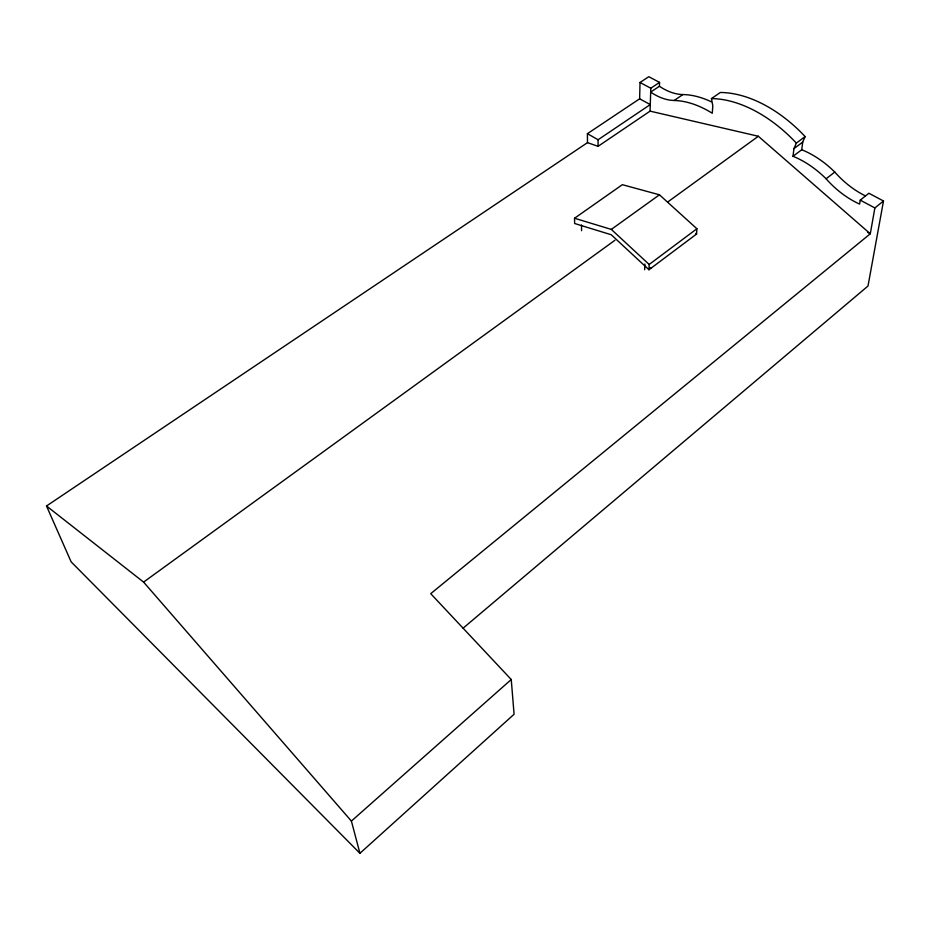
<?xml version="1.0" encoding="UTF-8"?>
<svg xmlns="http://www.w3.org/2000/svg" width="930" height="930" viewBox="0 0 930 930"><rect width="100%" height="100%" fill="white"/><g stroke="black" fill="none" stroke-linecap="round" stroke-linejoin="round"><path stroke-width="1.4" d="M883.5 200.996L874.874 207.948L870.294 233.779L430.718 593.666L511.244 679.516L514.081 714.252L359.922 853.298L71.157 561.883L46.5 505.99L587.481 142.65L587.411 133.676L639.631 98.813L640.026 82.479L648.791 76.702L659.544 82.398L659.405 86.269L650.663 92.105A57.846 36.665 59.6 0 0 670.367 100.196L674.157 100.498A92.895 57.439 54.6 0 1 712.287 113.251L712.798 105.846L711.473 98.58L720.32 92.477A118.098 75.493 53.1 0 1 805.136 136.582L802.706 142.116L801.741 149.753L793.011 156.287A79.794 51.766 51.5 0 1 826.107 178.781A79.713 56.835 52.2 0 0 833.675 186.57L836.349 188.976A79.713 56.835 52.2 0 0 859.599 204.089L860.25 200.136L868.887 193.254L883.5 200.996L868.004 286.022L463.105 628.169M644.664 269.723L644.839 264.027M587.481 142.65L598.071 146.324L650.082 111.135L650.791 88.234L659.544 82.398M648.977 269.747L649.163 264.469L611.312 229.408L574.542 218.248L574.635 223.502L611.266 234.755L648.977 269.747L696.558 234.035L696.896 228.757L659.451 194.8L622.344 184.686L574.542 218.248M793.011 156.287L793.929 148.649L796.347 143.104L805.136 136.582M359.922 853.298L351.401 821.074L511.244 679.516M826.107 178.781L834.791 172.073A79.341 57.102 52.2 0 0 865.179 195.777M649.163 264.469L696.896 228.757M793.929 148.649L802.706 142.116M46.5 505.99L143.592 582.099L614.939 240.266M667.833 201.915L758.345 136.268L870.294 233.779L867.748 232.395M611.312 229.408L659.451 194.8M674.157 100.498L682.911 94.558A92.523 57.776 54.6 0 1 711.252 101.765M598.071 146.324L598.071 139.756L650.279 104.579L639.631 98.813M650.082 111.135L758.345 136.268M640.026 82.479L650.791 88.234M860.25 200.136L874.874 207.948M587.411 133.676L598.071 139.756M695.838 233.383L696.558 234.035M650.244 267.584L650.977 268.259M143.592 582.099L351.401 821.074M581.494 225.014L581.564 230.71M682.911 94.558A57.602 36.863 59.8 0 1 659.405 86.269M711.473 98.58A118.587 75.051 53.1 0 1 796.347 143.104M801.741 149.753A79.457 52.045 51.5 0 1 834.791 172.073"/></g></svg>
